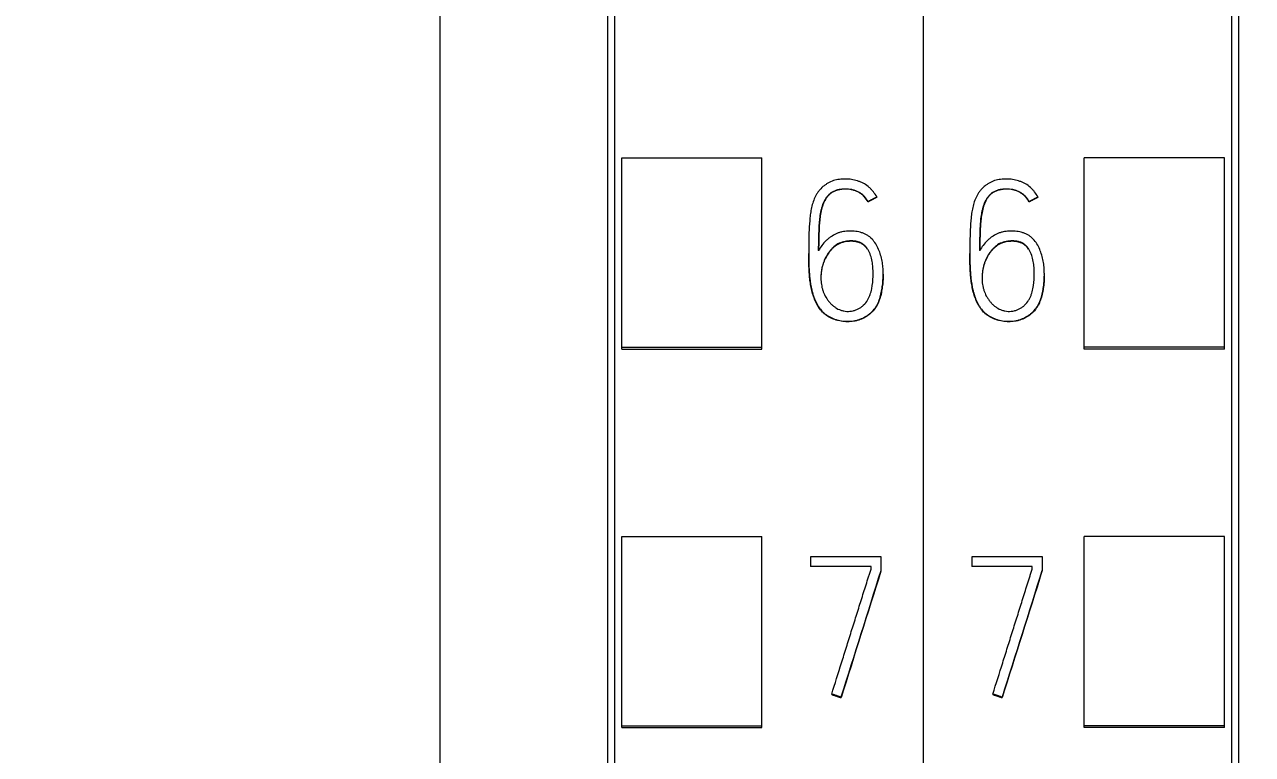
# Model space of a CAD drawing. Header units: millimetres. Extents: x 1359 to 3577, y 1333 to 3557.
# Drawn here: x 2737.55 to 2755.07, y 2996.72 to 3007.13 of the extents above; entities that cross this region are included whole.
import ezdxf

# ---------------------------------------------------------------- set-up
doc = ezdxf.new("R2010")
doc.units = ezdxf.units.MM
doc.layers.add('000-PI-Oprema', color=30, linetype='Continuous', lineweight=5)
doc.layers.add('002-PI-Kabelska kanalica', color=150, linetype='Continuous')
doc.styles.get("Standard").update_dxf_attribs({"font": 'arial.ttf'})
doc.dimstyles.new('ISO-25', dxfattribs={"dimtxt": 2.5, "dimasz": 2.5, "dimexe": 1.25, "dimexo": 0.625, "dimtad": 1, "dimtxsty": 'Standard', "dimcen": 2.5, "dimadec": 0, "dimazin": 0, "dimtfac": 1, "dimtmove": 0, "dimatfit": 3, "dimfxl": 1, "dimarcsym": 0})

# ---------------------------------------------------------------- blocks, each defined once
blk = doc.blocks.new('S7-1500 DI HF - 6ES7521-1BL00-0AB0')
at = {"layer": '000-PI-Oprema', "color": 0, "linetype": 'ByBlock', "lineweight": 0}
for p, q in [((0, 134.681), (0, 21.262)), ((34.8, 134.681), (34.8, 21.262)), ((4.4, 132.4), (4.4, 23.585)), ((30.4, 23.585), (30.4, 132.4)), ((2.3, 95.974), (2.3, 98.676)), ((4.3, 98.676), (2.3, 98.676)), ((4.3, 95.974), (4.3, 98.676)), ((30.5, 95.974), (30.5, 98.676)), ((30.5, 98.676), (32.5, 98.676)), ((32.5, 95.974), (32.5, 98.676)), ((1.511, 98.054), (1.511, 98.047)), ((1.639, 98.12), (1.639, 98.114)), ((34.011, 98.054), (34.011, 98.047)), ((34.139, 98.12), (34.139, 98.114)), ((0.667, 97.316), (0.667, 97.31)), ((33.167, 97.316), (33.167, 97.31)), ((1.73, 97.017), (1.73, 97.023)), ((34.23, 97.017), (34.23, 97.023)), ((2.3, 95.949), (2.3, 95.974)), ((4.3, 95.974), (2.3, 95.974)), ((4.3, 95.949), (2.3, 95.949)), ((4.3, 95.949), (4.3, 95.974)), ((30.5, 95.949), (30.5, 95.974)), ((30.5, 95.974), (32.5, 95.974)), ((30.5, 95.949), (32.5, 95.949)), ((32.5, 95.949), (32.5, 95.974)), ((2.3, 90.572), (2.3, 93.274)), ((4.3, 93.274), (2.3, 93.274)), ((4.3, 90.572), (4.3, 93.274)), ((30.5, 90.572), (30.5, 93.274)), ((30.5, 93.274), (32.5, 93.274)), ((32.5, 90.572), (32.5, 93.274)), ((0.698, 92.847), (0.698, 92.988)), ((0.698, 92.988), (1.697, 92.988)), ((1.697, 92.988), (1.697, 92.786)), ((33.198, 92.847), (33.198, 92.988)), ((33.198, 92.988), (34.197, 92.988)), ((34.197, 92.988), (34.197, 92.786)), ((0.698, 92.847), (0.698, 92.84)), ((1.558, 92.847), (0.698, 92.847)), ((1.558, 92.808), (1.558, 92.847)), ((1.697, 92.786), (1.697, 92.78)), ((33.198, 92.847), (33.198, 92.84)), ((34.058, 92.847), (33.198, 92.847)), ((34.058, 92.808), (34.058, 92.847)), ((34.197, 92.786), (34.197, 92.78)), ((0.995, 91.027), (0.995, 91.02)), ((1.128, 90.982), (1.128, 90.976)), ((33.495, 91.027), (33.495, 91.02)), ((33.628, 90.982), (33.628, 90.976)), ((2.3, 90.549), (2.3, 90.572)), ((4.3, 90.572), (2.3, 90.572)), ((4.3, 90.549), (2.3, 90.549)), ((4.3, 90.549), (4.3, 90.572)), ((30.5, 90.549), (30.5, 90.572)), ((30.5, 90.572), (32.5, 90.572)), ((30.5, 90.549), (32.5, 90.549)), ((32.5, 90.549), (32.5, 90.572))]:
    blk.add_line(p, q, dxfattribs=at)
at = {"layer": '000-PI-Oprema', "color": 18, "linetype": 'ByBlock', "lineweight": 0, "true_color": 0x000000}
for centre, major_axis, ratio, start_param, end_param in [((-3.234, 16.055), (311.804, 993.193), 0.017605, 1.49899, 1.500811), ((-3.259, 15.609), (312.699, 996.069), 0.017657, 1.498788, 1.500604), ((29.277, 16.238), (311.427, 991.982), 0.017584, 1.499074, 1.500898), ((29.169, 14.429), (315.104, 1003.798), 0.017791, 1.498249, 1.500051)]:
    blk.add_ellipse(centre, major_axis=major_axis, ratio=ratio, start_param=start_param, end_param=end_param, dxfattribs=at)
at = {"layer": '000-PI-Oprema', "color": 0, "linetype": 'ByBlock', "lineweight": 0}
for points, knots in [([(4.5, 132.586), (4.5, 129.542), (4.5, 119.972), (4.5, 105.802), (4.5, 91.235), (4.5, 77.025), (4.5, 62.731), (4.5, 47.245), (4.5, 34.605), (4.5, 26.64), (4.5, 23.299)], [0, 0, 0, 0, 0.083934, 0.263736, 0.389889, 0.484142, 0.653794, 0.78188, 0.908517, 1, 1, 1, 1]), ([(30.3, 23.299), (30.3, 26.64), (30.3, 34.605), (30.3, 47.245), (30.3, 62.731), (30.3, 77.025), (30.3, 91.235), (30.3, 105.802), (30.3, 119.972), (30.3, 129.542), (30.3, 132.586)], [0, 0, 0, 0, 0.091483, 0.21812, 0.346206, 0.515858, 0.610111, 0.736264, 0.916066, 1, 1, 1, 1]), ([(27.9, 129.52), (27.9, 127.497), (27.9, 118.948), (27.9, 105.802), (27.9, 91.235), (27.9, 77.025), (27.9, 62.731), (27.9, 47.245), (27.9, 34.486), (27.9, 25.605), (27.9, 21.348), (27.9, 20.55)], [0, 0, 0, 0, 0.055935, 0.236292, 0.362833, 0.457376, 0.627551, 0.756032, 0.883059, 0.978086, 1, 1, 1, 1]), ([(1.639, 98.12), (1.624, 98.145), (1.608, 98.169), (1.581, 98.203), (1.572, 98.214), (1.552, 98.235), (1.542, 98.246), (1.51, 98.275), (1.486, 98.292), (1.449, 98.313), (1.436, 98.32), (1.41, 98.332), (1.396, 98.337), (1.355, 98.351), (1.327, 98.359), (1.285, 98.366), (1.271, 98.369), (1.242, 98.372), (1.227, 98.373), (1.184, 98.375), (1.155, 98.375), (1.112, 98.371), (1.098, 98.37), (1.069, 98.365), (1.055, 98.362), (1.013, 98.35), (0.986, 98.34), (0.948, 98.32), (0.935, 98.313), (0.911, 98.297), (0.899, 98.289), (0.865, 98.262), (0.844, 98.242), (0.816, 98.209), (0.807, 98.198), (0.79, 98.174), (0.782, 98.162), (0.761, 98.124), (0.748, 98.098), (0.728, 98.044), (0.72, 98.016), (0.706, 97.961), (0.7, 97.933), (0.691, 97.877), (0.688, 97.848), (0.679, 97.763), (0.675, 97.706), (0.67, 97.591), (0.669, 97.534), (0.667, 97.362), (0.666, 97.247), (0.671, 97.104), (0.673, 97.075), (0.677, 97.018), (0.679, 96.99), (0.688, 96.904), (0.697, 96.848), (0.714, 96.778), (0.718, 96.763), (0.726, 96.736), (0.73, 96.722), (0.744, 96.681), (0.754, 96.654), (0.773, 96.615), (0.779, 96.602), (0.793, 96.577), (0.801, 96.564), (0.825, 96.528), (0.842, 96.505), (0.873, 96.474), (0.883, 96.464), (0.906, 96.445), (0.918, 96.437), (0.954, 96.413), (0.979, 96.399), (1.02, 96.383), (1.034, 96.377), (1.061, 96.368), (1.075, 96.364), (1.117, 96.354), (1.146, 96.349), (1.189, 96.345), (1.204, 96.345), (1.233, 96.344), (1.247, 96.345), (1.29, 96.348), (1.319, 96.352), (1.361, 96.362), (1.375, 96.366), (1.402, 96.376), (1.416, 96.381), (1.456, 96.399), (1.481, 96.413), (1.517, 96.437), (1.528, 96.446), (1.551, 96.465), (1.562, 96.474), (1.592, 96.505), (1.611, 96.528), (1.634, 96.564), (1.641, 96.577), (1.655, 96.603), (1.661, 96.616), (1.677, 96.656), (1.686, 96.683), (1.697, 96.725), (1.7, 96.739), (1.706, 96.768), (1.709, 96.782), (1.716, 96.825), (1.72, 96.853), (1.729, 96.939), (1.732, 96.996), (1.729, 97.082), (1.727, 97.111), (1.721, 97.168), (1.716, 97.197), (1.704, 97.254), (1.696, 97.282), (1.678, 97.338), (1.668, 97.365), (1.643, 97.418), (1.628, 97.443), (1.595, 97.491), (1.577, 97.513), (1.544, 97.543), (1.533, 97.553), (1.509, 97.569), (1.496, 97.577), (1.471, 97.591), (1.457, 97.597), (1.43, 97.607), (1.416, 97.612), (1.373, 97.623), (1.345, 97.628), (1.301, 97.632), (1.286, 97.633), (1.257, 97.633), (1.242, 97.633), (1.198, 97.631), (1.169, 97.627), (1.126, 97.617), (1.112, 97.613), (1.084, 97.604), (1.071, 97.598), (1.031, 97.581), (1.006, 97.566), (0.969, 97.541), (0.958, 97.533), (0.935, 97.514), (0.924, 97.505), (0.893, 97.474), (0.873, 97.452), (0.838, 97.405), (0.823, 97.38), (0.809, 97.354)], [0, 0, 0, 0, 0.015625, 0.015625, 0.023438, 0.023438, 0.03125, 0.03125, 0.046875, 0.046875, 0.054688, 0.054688, 0.0625, 0.0625, 0.078125, 0.078125, 0.085938, 0.085938, 0.09375, 0.09375, 0.109375, 0.109375, 0.117188, 0.117188, 0.125, 0.125, 0.140625, 0.140625, 0.148438, 0.148438, 0.15625, 0.15625, 0.171875, 0.171875, 0.179688, 0.179688, 0.1875, 0.1875, 0.203125, 0.203125, 0.21875, 0.21875, 0.234375, 0.234375, 0.25, 0.25, 0.28125, 0.28125, 0.3125, 0.3125, 0.375, 0.375, 0.390625, 0.390625, 0.40625, 0.40625, 0.4375, 0.4375, 0.445313, 0.445313, 0.453125, 0.453125, 0.46875, 0.46875, 0.476563, 0.476563, 0.484375, 0.484375, 0.5, 0.5, 0.507813, 0.507813, 0.515625, 0.515625, 0.53125, 0.53125, 0.539063, 0.539063, 0.546875, 0.546875, 0.5625, 0.5625, 0.570313, 0.570313, 0.578125, 0.578125, 0.59375, 0.59375, 0.601563, 0.601563, 0.609375, 0.609375, 0.625, 0.625, 0.632813, 0.632813, 0.640625, 0.640625, 0.65625, 0.65625, 0.664063, 0.664063, 0.671875, 0.671875, 0.6875, 0.6875, 0.695313, 0.695313, 0.703125, 0.703125, 0.71875, 0.71875, 0.75, 0.75, 0.765625, 0.765625, 0.78125, 0.78125, 0.796875, 0.796875, 0.8125, 0.8125, 0.828125, 0.828125, 0.84375, 0.84375, 0.851563, 0.851563, 0.859375, 0.859375, 0.867188, 0.867188, 0.875, 0.875, 0.890625, 0.890625, 0.898438, 0.898438, 0.90625, 0.90625, 0.921875, 0.921875, 0.929688, 0.929688, 0.9375, 0.9375, 0.953125, 0.953125, 0.960938, 0.960938, 0.96875, 0.96875, 0.984375, 0.984375, 1, 1, 1, 1]), ([(34.139, 98.12), (34.124, 98.145), (34.108, 98.169), (34.081, 98.203), (34.072, 98.214), (34.052, 98.235), (34.042, 98.246), (34.01, 98.275), (33.986, 98.292), (33.949, 98.313), (33.936, 98.32), (33.91, 98.332), (33.896, 98.337), (33.855, 98.351), (33.827, 98.359), (33.785, 98.366), (33.771, 98.369), (33.742, 98.372), (33.727, 98.373), (33.684, 98.375), (33.655, 98.375), (33.612, 98.371), (33.598, 98.37), (33.569, 98.365), (33.555, 98.362), (33.513, 98.35), (33.486, 98.34), (33.448, 98.32), (33.435, 98.313), (33.411, 98.297), (33.399, 98.289), (33.365, 98.262), (33.344, 98.242), (33.316, 98.209), (33.307, 98.198), (33.29, 98.174), (33.282, 98.162), (33.261, 98.124), (33.248, 98.098), (33.228, 98.044), (33.22, 98.016), (33.206, 97.961), (33.2, 97.933), (33.191, 97.877), (33.188, 97.848), (33.179, 97.763), (33.175, 97.706), (33.17, 97.591), (33.169, 97.534), (33.167, 97.362), (33.166, 97.247), (33.171, 97.104), (33.173, 97.075), (33.177, 97.018), (33.179, 96.99), (33.188, 96.904), (33.197, 96.848), (33.214, 96.778), (33.218, 96.763), (33.226, 96.736), (33.23, 96.722), (33.244, 96.681), (33.254, 96.654), (33.273, 96.615), (33.279, 96.602), (33.293, 96.577), (33.301, 96.564), (33.325, 96.528), (33.342, 96.505), (33.373, 96.474), (33.383, 96.464), (33.406, 96.445), (33.418, 96.437), (33.454, 96.413), (33.479, 96.399), (33.52, 96.383), (33.534, 96.377), (33.561, 96.368), (33.575, 96.364), (33.617, 96.354), (33.646, 96.349), (33.689, 96.345), (33.704, 96.345), (33.733, 96.344), (33.747, 96.345), (33.79, 96.348), (33.819, 96.352), (33.861, 96.362), (33.875, 96.366), (33.902, 96.376), (33.916, 96.381), (33.956, 96.399), (33.981, 96.413), (34.017, 96.437), (34.028, 96.446), (34.051, 96.465), (34.062, 96.474), (34.092, 96.505), (34.111, 96.528), (34.134, 96.564), (34.141, 96.577), (34.155, 96.603), (34.161, 96.616), (34.177, 96.656), (34.186, 96.683), (34.197, 96.725), (34.2, 96.739), (34.206, 96.768), (34.209, 96.782), (34.216, 96.825), (34.22, 96.853), (34.229, 96.939), (34.232, 96.996), (34.229, 97.082), (34.227, 97.111), (34.221, 97.168), (34.216, 97.197), (34.204, 97.254), (34.196, 97.282), (34.178, 97.338), (34.168, 97.365), (34.143, 97.418), (34.128, 97.443), (34.095, 97.491), (34.077, 97.513), (34.044, 97.543), (34.033, 97.553), (34.009, 97.569), (33.996, 97.577), (33.971, 97.591), (33.957, 97.597), (33.93, 97.607), (33.916, 97.612), (33.873, 97.623), (33.845, 97.628), (33.801, 97.632), (33.786, 97.633), (33.757, 97.633), (33.742, 97.633), (33.698, 97.631), (33.669, 97.627), (33.626, 97.617), (33.612, 97.613), (33.584, 97.604), (33.571, 97.598), (33.531, 97.581), (33.506, 97.566), (33.469, 97.541), (33.458, 97.533), (33.435, 97.514), (33.424, 97.505), (33.393, 97.474), (33.373, 97.452), (33.338, 97.405), (33.323, 97.38), (33.309, 97.354)], [0, 0, 0, 0, 0.015625, 0.015625, 0.023438, 0.023438, 0.03125, 0.03125, 0.046875, 0.046875, 0.054688, 0.054688, 0.0625, 0.0625, 0.078125, 0.078125, 0.085938, 0.085938, 0.09375, 0.09375, 0.109375, 0.109375, 0.117188, 0.117188, 0.125, 0.125, 0.140625, 0.140625, 0.148438, 0.148438, 0.15625, 0.15625, 0.171875, 0.171875, 0.179688, 0.179688, 0.1875, 0.1875, 0.203125, 0.203125, 0.21875, 0.21875, 0.234375, 0.234375, 0.25, 0.25, 0.28125, 0.28125, 0.3125, 0.3125, 0.375, 0.375, 0.390625, 0.390625, 0.40625, 0.40625, 0.4375, 0.4375, 0.445313, 0.445313, 0.453125, 0.453125, 0.46875, 0.46875, 0.476563, 0.476563, 0.484375, 0.484375, 0.5, 0.5, 0.507813, 0.507813, 0.515625, 0.515625, 0.53125, 0.53125, 0.539063, 0.539063, 0.546875, 0.546875, 0.5625, 0.5625, 0.570313, 0.570313, 0.578125, 0.578125, 0.59375, 0.59375, 0.601563, 0.601563, 0.609375, 0.609375, 0.625, 0.625, 0.632813, 0.632813, 0.640625, 0.640625, 0.65625, 0.65625, 0.664063, 0.664063, 0.671875, 0.671875, 0.6875, 0.6875, 0.695313, 0.695313, 0.703125, 0.703125, 0.71875, 0.71875, 0.75, 0.75, 0.765625, 0.765625, 0.78125, 0.78125, 0.796875, 0.796875, 0.8125, 0.8125, 0.828125, 0.828125, 0.84375, 0.84375, 0.851563, 0.851563, 0.859375, 0.859375, 0.867188, 0.867188, 0.875, 0.875, 0.890625, 0.890625, 0.898438, 0.898438, 0.90625, 0.90625, 0.921875, 0.921875, 0.929688, 0.929688, 0.9375, 0.9375, 0.953125, 0.953125, 0.960937, 0.960937, 0.96875, 0.96875, 0.984375, 0.984375, 1, 1, 1, 1]), ([(0.809, 97.354), (0.809, 97.415), (0.81, 97.476), (0.812, 97.567), (0.813, 97.597), (0.815, 97.658), (0.816, 97.688), (0.82, 97.749), (0.823, 97.779), (0.829, 97.84), (0.834, 97.87), (0.843, 97.915), (0.846, 97.93), (0.854, 97.96), (0.858, 97.975), (0.872, 98.019), (0.883, 98.047), (0.902, 98.081), (0.906, 98.088), (0.914, 98.101), (0.918, 98.108), (0.932, 98.126), (0.942, 98.138), (0.958, 98.155), (0.963, 98.16), (0.975, 98.171), (0.981, 98.176), (1, 98.189), (1.013, 98.197), (1.034, 98.207), (1.041, 98.21), (1.056, 98.216), (1.063, 98.218), (1.086, 98.225), (1.101, 98.228), (1.131, 98.233), (1.147, 98.234), (1.178, 98.236), (1.193, 98.236), (1.224, 98.235), (1.24, 98.234), (1.27, 98.23), (1.293, 98.225), (1.315, 98.219), (1.33, 98.214), (1.337, 98.211), (1.359, 98.202), (1.373, 98.195), (1.399, 98.18), (1.412, 98.171), (1.43, 98.157), (1.436, 98.152), (1.448, 98.141), (1.453, 98.136), (1.469, 98.119), (1.479, 98.107), (1.496, 98.081), (1.504, 98.068), (1.511, 98.054)], [0, 0, 0, 0, 0.125, 0.125, 0.1875, 0.1875, 0.25, 0.25, 0.3125, 0.3125, 0.375, 0.375, 0.40625, 0.40625, 0.4375, 0.4375, 0.5, 0.5, 0.515625, 0.515625, 0.53125, 0.53125, 0.5625, 0.5625, 0.578125, 0.578125, 0.59375, 0.59375, 0.625, 0.625, 0.640625, 0.640625, 0.65625, 0.65625, 0.6875, 0.6875, 0.71875, 0.71875, 0.75, 0.75, 0.78125, 0.78125, 0.8125, 0.828125, 0.828125, 0.84375, 0.84375, 0.875, 0.875, 0.90625, 0.90625, 0.921875, 0.921875, 0.9375, 0.9375, 0.96875, 0.96875, 1, 1, 1, 1]), ([(1.511, 98.047), (1.497, 98.075), (1.48, 98.101), (1.454, 98.129), (1.448, 98.134), (1.437, 98.145), (1.431, 98.15), (1.413, 98.164), (1.4, 98.173), (1.374, 98.189), (1.36, 98.195), (1.331, 98.207), (1.316, 98.212), (1.287, 98.22), (1.272, 98.223), (1.241, 98.228), (1.225, 98.229), (1.179, 98.231), (1.149, 98.229), (1.103, 98.222), (1.088, 98.219), (1.058, 98.211), (1.044, 98.205), (1.016, 98.192), (1.002, 98.184), (0.977, 98.167), (0.965, 98.157), (0.944, 98.135), (0.934, 98.123), (0.915, 98.098), (0.907, 98.085), (0.892, 98.058), (0.886, 98.044), (0.874, 98.016), (0.868, 98.001), (0.854, 97.958), (0.847, 97.928), (0.835, 97.868), (0.83, 97.838), (0.823, 97.777), (0.82, 97.746), (0.817, 97.685), (0.815, 97.654), (0.813, 97.593), (0.812, 97.562), (0.81, 97.47), (0.809, 97.409), (0.809, 97.348)], [0, 0, 0, 0, 0.0625, 0.0625, 0.078125, 0.078125, 0.09375, 0.09375, 0.125, 0.125, 0.15625, 0.15625, 0.1875, 0.1875, 0.21875, 0.21875, 0.25, 0.25, 0.3125, 0.3125, 0.34375, 0.34375, 0.375, 0.375, 0.40625, 0.40625, 0.4375, 0.4375, 0.46875, 0.46875, 0.5, 0.5, 0.53125, 0.53125, 0.5625, 0.5625, 0.625, 0.625, 0.6875, 0.6875, 0.75, 0.75, 0.8125, 0.8125, 0.875, 0.875, 1, 1, 1, 1]), ([(33.309, 97.354), (33.309, 97.415), (33.31, 97.476), (33.312, 97.567), (33.313, 97.597), (33.315, 97.658), (33.316, 97.688), (33.32, 97.749), (33.323, 97.779), (33.329, 97.84), (33.334, 97.87), (33.343, 97.915), (33.346, 97.93), (33.354, 97.96), (33.358, 97.975), (33.372, 98.019), (33.383, 98.047), (33.402, 98.081), (33.406, 98.088), (33.414, 98.101), (33.418, 98.108), (33.432, 98.126), (33.442, 98.138), (33.458, 98.155), (33.463, 98.16), (33.475, 98.171), (33.481, 98.176), (33.5, 98.189), (33.513, 98.197), (33.534, 98.207), (33.541, 98.21), (33.556, 98.216), (33.563, 98.218), (33.586, 98.225), (33.601, 98.228), (33.631, 98.233), (33.647, 98.234), (33.678, 98.236), (33.693, 98.236), (33.724, 98.235), (33.74, 98.234), (33.77, 98.23), (33.793, 98.225), (33.815, 98.219), (33.83, 98.214), (33.837, 98.211), (33.859, 98.202), (33.873, 98.195), (33.899, 98.18), (33.912, 98.171), (33.93, 98.157), (33.936, 98.152), (33.948, 98.141), (33.953, 98.136), (33.969, 98.119), (33.979, 98.107), (33.996, 98.081), (34.004, 98.068), (34.011, 98.054)], [0, 0, 0, 0, 0.125, 0.125, 0.1875, 0.1875, 0.25, 0.25, 0.3125, 0.3125, 0.375, 0.375, 0.40625, 0.40625, 0.4375, 0.4375, 0.5, 0.5, 0.515625, 0.515625, 0.53125, 0.53125, 0.5625, 0.5625, 0.578125, 0.578125, 0.59375, 0.59375, 0.625, 0.625, 0.640625, 0.640625, 0.65625, 0.65625, 0.6875, 0.6875, 0.71875, 0.71875, 0.75, 0.75, 0.78125, 0.78125, 0.8125, 0.828125, 0.828125, 0.84375, 0.84375, 0.875, 0.875, 0.90625, 0.90625, 0.921875, 0.921875, 0.9375, 0.9375, 0.96875, 0.96875, 1, 1, 1, 1]), ([(34.011, 98.047), (33.997, 98.075), (33.98, 98.1), (33.954, 98.129), (33.949, 98.134), (33.937, 98.145), (33.931, 98.15), (33.913, 98.164), (33.888, 98.182), (33.86, 98.195), (33.831, 98.207), (33.817, 98.212), (33.787, 98.22), (33.772, 98.223), (33.741, 98.228), (33.726, 98.229), (33.679, 98.231), (33.649, 98.229), (33.603, 98.222), (33.588, 98.219), (33.558, 98.21), (33.543, 98.205), (33.522, 98.195), (33.515, 98.192), (33.502, 98.184), (33.495, 98.18), (33.476, 98.166), (33.459, 98.151), (33.443, 98.134), (33.433, 98.122), (33.429, 98.116), (33.415, 98.097), (33.407, 98.084), (33.392, 98.057), (33.385, 98.043), (33.373, 98.015), (33.368, 98), (33.354, 97.956), (33.347, 97.926), (33.334, 97.867), (33.33, 97.837), (33.323, 97.776), (33.32, 97.746), (33.317, 97.685), (33.315, 97.654), (33.313, 97.593), (33.312, 97.562), (33.31, 97.47), (33.309, 97.409), (33.309, 97.348)], [0, 0, 0, 0, 0.0625, 0.0625, 0.078125, 0.078125, 0.09375, 0.09375, 0.125, 0.15625, 0.15625, 0.1875, 0.1875, 0.21875, 0.21875, 0.25, 0.25, 0.3125, 0.3125, 0.34375, 0.34375, 0.375, 0.375, 0.390625, 0.390625, 0.40625, 0.40625, 0.4375, 0.453125, 0.453125, 0.46875, 0.46875, 0.5, 0.5, 0.53125, 0.53125, 0.5625, 0.5625, 0.625, 0.625, 0.6875, 0.6875, 0.75, 0.75, 0.8125, 0.8125, 0.875, 0.875, 1, 1, 1, 1]), ([(1.082, 97.448), (1.108, 97.462), (1.135, 97.473), (1.178, 97.483), (1.192, 97.486), (1.222, 97.49), (1.251, 97.493), (1.28, 97.492), (1.31, 97.491), (1.325, 97.489), (1.354, 97.484), (1.368, 97.48), (1.396, 97.471), (1.41, 97.465), (1.435, 97.451), (1.447, 97.443), (1.469, 97.424), (1.48, 97.413), (1.498, 97.39), (1.506, 97.378), (1.521, 97.353), (1.528, 97.34), (1.546, 97.299), (1.555, 97.272), (1.566, 97.229), (1.569, 97.215), (1.574, 97.186), (1.577, 97.172), (1.582, 97.128), (1.584, 97.099), (1.586, 97.041), (1.586, 97.012), (1.584, 96.926), (1.579, 96.868), (1.562, 96.781), (1.554, 96.753), (1.539, 96.712), (1.534, 96.698), (1.521, 96.671), (1.514, 96.658), (1.491, 96.621), (1.473, 96.599), (1.446, 96.573), (1.441, 96.568), (1.43, 96.558), (1.424, 96.554), (1.407, 96.541), (1.394, 96.533), (1.369, 96.519), (1.356, 96.512), (1.328, 96.502), (1.3, 96.494), (1.271, 96.489), (1.241, 96.487), (1.226, 96.486), (1.197, 96.488), (1.182, 96.489), (1.154, 96.495), (1.139, 96.498), (1.097, 96.513), (1.071, 96.526), (1.035, 96.551), (1.023, 96.56), (1, 96.579), (0.979, 96.599), (0.96, 96.621), (0.941, 96.644), (0.933, 96.656), (0.908, 96.693), (0.895, 96.718), (0.878, 96.759), (0.873, 96.772), (0.864, 96.8), (0.86, 96.815), (0.85, 96.857), (0.845, 96.886), (0.842, 96.929), (0.841, 96.944), (0.841, 96.973), (0.841, 96.988), (0.843, 97.032), (0.847, 97.061), (0.857, 97.118), (0.865, 97.146), (0.879, 97.188), (0.884, 97.201), (0.896, 97.228), (0.902, 97.241), (0.922, 97.28), (0.937, 97.305), (0.963, 97.34), (0.972, 97.352), (0.991, 97.374), (1.001, 97.385), (1.033, 97.415), (1.056, 97.433), (1.082, 97.448)], [0, 0, 0, 0, 0.03125, 0.03125, 0.046875, 0.046875, 0.0625, 0.078125, 0.078125, 0.09375, 0.09375, 0.109375, 0.109375, 0.125, 0.125, 0.140625, 0.140625, 0.15625, 0.15625, 0.171875, 0.171875, 0.1875, 0.1875, 0.21875, 0.21875, 0.234375, 0.234375, 0.25, 0.25, 0.28125, 0.28125, 0.3125, 0.3125, 0.375, 0.375, 0.40625, 0.40625, 0.421875, 0.421875, 0.4375, 0.4375, 0.46875, 0.46875, 0.476562, 0.476562, 0.484375, 0.484375, 0.5, 0.5, 0.515625, 0.515625, 0.53125, 0.546875, 0.546875, 0.5625, 0.5625, 0.578125, 0.578125, 0.59375, 0.59375, 0.625, 0.625, 0.640625, 0.640625, 0.65625, 0.671875, 0.671875, 0.6875, 0.6875, 0.71875, 0.71875, 0.734375, 0.734375, 0.75, 0.75, 0.78125, 0.78125, 0.796875, 0.796875, 0.8125, 0.8125, 0.84375, 0.84375, 0.875, 0.875, 0.890625, 0.890625, 0.90625, 0.90625, 0.9375, 0.9375, 0.953125, 0.953125, 0.96875, 0.96875, 1, 1, 1, 1]), ([(1.082, 97.442), (1.056, 97.427), (1.033, 97.409), (1.001, 97.379), (0.991, 97.368), (0.972, 97.346), (0.963, 97.334), (0.937, 97.299), (0.922, 97.274), (0.902, 97.235), (0.896, 97.222), (0.884, 97.195), (0.879, 97.181), (0.865, 97.14), (0.857, 97.112), (0.849, 97.069), (0.847, 97.054), (0.844, 97.025), (0.842, 97.011), (0.841, 96.985), (0.841, 96.975), (0.841, 96.964)], [0, 0, 0, 0, 0.157122, 0.157122, 0.235682, 0.235682, 0.314243, 0.314243, 0.471365, 0.471365, 0.549925, 0.549925, 0.628486, 0.628486, 0.785608, 0.785608, 0.864168, 0.864168, 0.942729, 0.942729, 1, 1, 1, 1]), ([(1.503, 97.376), (1.498, 97.383), (1.493, 97.39), (1.479, 97.408), (1.468, 97.418), (1.452, 97.433), (1.446, 97.437), (1.434, 97.446), (1.427, 97.449), (1.408, 97.46), (1.395, 97.465), (1.367, 97.475), (1.352, 97.478), (1.324, 97.483), (1.309, 97.485), (1.28, 97.486), (1.265, 97.486), (1.221, 97.485), (1.192, 97.481), (1.15, 97.47), (1.135, 97.466), (1.115, 97.458), (1.108, 97.455), (1.095, 97.449), (1.088, 97.445), (1.082, 97.442)], [0, 0, 0, 0, 0.053747, 0.053747, 0.148372, 0.148372, 0.195685, 0.195685, 0.242998, 0.242998, 0.337623, 0.337623, 0.432248, 0.432248, 0.526874, 0.526874, 0.621499, 0.621499, 0.810749, 0.810749, 0.905375, 0.905375, 0.952687, 0.952687, 1, 1, 1, 1]), ([(33.582, 97.448), (33.608, 97.462), (33.635, 97.473), (33.678, 97.483), (33.692, 97.486), (33.722, 97.49), (33.751, 97.493), (33.78, 97.492), (33.81, 97.491), (33.825, 97.489), (33.854, 97.484), (33.868, 97.48), (33.896, 97.471), (33.91, 97.465), (33.935, 97.451), (33.947, 97.443), (33.969, 97.424), (33.98, 97.413), (33.998, 97.39), (34.006, 97.378), (34.021, 97.353), (34.028, 97.34), (34.046, 97.299), (34.055, 97.272), (34.066, 97.229), (34.069, 97.215), (34.074, 97.186), (34.077, 97.172), (34.082, 97.128), (34.084, 97.099), (34.086, 97.041), (34.086, 97.012), (34.084, 96.926), (34.079, 96.868), (34.062, 96.781), (34.054, 96.753), (34.039, 96.712), (34.034, 96.698), (34.021, 96.671), (34.014, 96.658), (33.991, 96.621), (33.973, 96.599), (33.946, 96.573), (33.941, 96.568), (33.93, 96.558), (33.924, 96.554), (33.907, 96.541), (33.894, 96.533), (33.869, 96.519), (33.856, 96.512), (33.828, 96.502), (33.8, 96.494), (33.771, 96.489), (33.741, 96.487), (33.726, 96.486), (33.697, 96.488), (33.682, 96.489), (33.654, 96.495), (33.639, 96.498), (33.597, 96.513), (33.571, 96.526), (33.535, 96.551), (33.523, 96.56), (33.5, 96.579), (33.479, 96.599), (33.46, 96.621), (33.441, 96.644), (33.433, 96.656), (33.408, 96.693), (33.395, 96.718), (33.378, 96.759), (33.373, 96.772), (33.364, 96.8), (33.36, 96.815), (33.35, 96.857), (33.345, 96.886), (33.342, 96.929), (33.341, 96.944), (33.341, 96.973), (33.341, 96.988), (33.343, 97.032), (33.347, 97.061), (33.357, 97.118), (33.365, 97.146), (33.379, 97.188), (33.384, 97.201), (33.396, 97.228), (33.402, 97.241), (33.422, 97.28), (33.437, 97.305), (33.463, 97.34), (33.472, 97.352), (33.491, 97.374), (33.501, 97.385), (33.533, 97.415), (33.556, 97.433), (33.582, 97.448)], [0, 0, 0, 0, 0.03125, 0.03125, 0.046875, 0.046875, 0.0625, 0.078125, 0.078125, 0.09375, 0.09375, 0.109375, 0.109375, 0.125, 0.125, 0.140625, 0.140625, 0.15625, 0.15625, 0.171875, 0.171875, 0.1875, 0.1875, 0.21875, 0.21875, 0.234375, 0.234375, 0.25, 0.25, 0.28125, 0.28125, 0.3125, 0.3125, 0.375, 0.375, 0.40625, 0.40625, 0.421875, 0.421875, 0.4375, 0.4375, 0.46875, 0.46875, 0.476563, 0.476563, 0.484375, 0.484375, 0.5, 0.5, 0.515625, 0.515625, 0.53125, 0.546875, 0.546875, 0.5625, 0.5625, 0.578125, 0.578125, 0.59375, 0.59375, 0.625, 0.625, 0.640625, 0.640625, 0.65625, 0.671875, 0.671875, 0.6875, 0.6875, 0.71875, 0.71875, 0.734375, 0.734375, 0.75, 0.75, 0.78125, 0.78125, 0.796875, 0.796875, 0.8125, 0.8125, 0.84375, 0.84375, 0.875, 0.875, 0.890625, 0.890625, 0.90625, 0.90625, 0.9375, 0.9375, 0.953125, 0.953125, 0.96875, 0.96875, 1, 1, 1, 1]), ([(33.582, 97.442), (33.556, 97.427), (33.533, 97.409), (33.501, 97.379), (33.491, 97.368), (33.472, 97.346), (33.463, 97.334), (33.437, 97.299), (33.422, 97.274), (33.402, 97.235), (33.396, 97.222), (33.384, 97.195), (33.379, 97.181), (33.365, 97.14), (33.357, 97.112), (33.349, 97.069), (33.347, 97.054), (33.344, 97.025), (33.342, 97.011), (33.341, 96.985), (33.341, 96.975), (33.341, 96.964)], [0, 0, 0, 0, 0.157122, 0.157122, 0.235682, 0.235682, 0.314243, 0.314243, 0.471365, 0.471365, 0.549925, 0.549925, 0.628486, 0.628486, 0.785608, 0.785608, 0.864168, 0.864168, 0.942729, 0.942729, 1, 1, 1, 1]), ([(34.003, 97.376), (33.998, 97.383), (33.993, 97.39), (33.979, 97.408), (33.968, 97.418), (33.952, 97.433), (33.946, 97.437), (33.934, 97.446), (33.927, 97.449), (33.908, 97.46), (33.895, 97.465), (33.867, 97.475), (33.852, 97.478), (33.824, 97.483), (33.809, 97.485), (33.78, 97.486), (33.765, 97.486), (33.721, 97.485), (33.692, 97.481), (33.65, 97.47), (33.635, 97.466), (33.615, 97.458), (33.608, 97.455), (33.595, 97.449), (33.588, 97.445), (33.582, 97.442)], [0, 0, 0, 0, 0.053747, 0.053747, 0.148372, 0.148372, 0.195685, 0.195685, 0.242998, 0.242998, 0.337623, 0.337623, 0.432248, 0.432248, 0.526874, 0.526874, 0.621499, 0.621499, 0.810749, 0.810749, 0.905375, 0.905375, 0.952687, 0.952687, 1, 1, 1, 1]), ([(1.73, 97.017), (1.73, 96.971), (1.728, 96.925), (1.72, 96.851), (1.716, 96.822), (1.709, 96.78), (1.707, 96.765), (1.701, 96.737), (1.698, 96.723), (1.687, 96.68), (1.678, 96.653), (1.662, 96.613), (1.656, 96.599), (1.643, 96.573), (1.636, 96.561), (1.612, 96.524), (1.594, 96.501), (1.564, 96.471), (1.554, 96.461), (1.531, 96.442), (1.52, 96.433), (1.484, 96.408), (1.458, 96.394), (1.419, 96.376), (1.405, 96.371), (1.378, 96.361), (1.364, 96.357), (1.322, 96.346), (1.293, 96.342), (1.25, 96.339), (1.235, 96.338), (1.206, 96.338), (1.191, 96.339), (1.148, 96.343), (1.119, 96.347), (1.077, 96.358), (1.063, 96.362), (1.035, 96.371), (1.022, 96.376), (0.982, 96.392), (0.956, 96.405), (0.926, 96.425), (0.92, 96.429), (0.908, 96.438), (0.902, 96.442), (0.885, 96.456), (0.874, 96.466), (0.844, 96.497), (0.826, 96.519), (0.802, 96.555), (0.795, 96.568), (0.78, 96.593), (0.774, 96.606), (0.756, 96.645), (0.745, 96.672), (0.726, 96.727), (0.718, 96.754), (0.705, 96.811), (0.699, 96.839), (0.689, 96.896), (0.682, 96.953), (0.677, 97.01), (0.673, 97.067), (0.672, 97.096), (0.668, 97.186), (0.667, 97.248), (0.667, 97.31)], [0, 0, 0, 0, 0.061961, 0.061961, 0.100808, 0.100808, 0.120232, 0.120232, 0.139655, 0.139655, 0.178502, 0.178502, 0.197926, 0.197926, 0.217349, 0.217349, 0.256196, 0.256196, 0.27562, 0.27562, 0.295043, 0.295043, 0.33389, 0.33389, 0.353314, 0.353314, 0.372737, 0.372737, 0.411584, 0.411584, 0.431008, 0.431008, 0.450431, 0.450431, 0.489278, 0.489278, 0.508702, 0.508702, 0.528125, 0.528125, 0.566972, 0.566972, 0.576684, 0.576684, 0.586396, 0.586396, 0.605819, 0.605819, 0.644666, 0.644666, 0.66409, 0.66409, 0.683513, 0.683513, 0.72236, 0.72236, 0.761207, 0.761207, 0.800054, 0.800054, 0.838901, 0.877748, 0.877748, 0.916595, 0.916595, 1, 1, 1, 1]), ([(34.23, 97.017), (34.23, 96.971), (34.228, 96.925), (34.22, 96.851), (34.216, 96.822), (34.209, 96.78), (34.207, 96.765), (34.201, 96.737), (34.198, 96.723), (34.187, 96.68), (34.178, 96.653), (34.162, 96.613), (34.156, 96.599), (34.143, 96.573), (34.136, 96.561), (34.112, 96.524), (34.094, 96.501), (34.064, 96.471), (34.054, 96.461), (34.031, 96.442), (34.02, 96.433), (33.984, 96.408), (33.958, 96.394), (33.919, 96.376), (33.905, 96.371), (33.878, 96.361), (33.864, 96.357), (33.822, 96.346), (33.793, 96.342), (33.75, 96.339), (33.735, 96.338), (33.706, 96.338), (33.691, 96.339), (33.648, 96.343), (33.619, 96.347), (33.577, 96.358), (33.563, 96.362), (33.535, 96.371), (33.522, 96.376), (33.482, 96.392), (33.456, 96.405), (33.426, 96.425), (33.42, 96.429), (33.408, 96.438), (33.402, 96.442), (33.385, 96.456), (33.374, 96.466), (33.344, 96.497), (33.326, 96.519), (33.302, 96.555), (33.295, 96.568), (33.28, 96.593), (33.274, 96.606), (33.256, 96.645), (33.245, 96.672), (33.226, 96.727), (33.218, 96.754), (33.205, 96.811), (33.199, 96.839), (33.189, 96.896), (33.182, 96.953), (33.177, 97.01), (33.173, 97.067), (33.172, 97.096), (33.168, 97.186), (33.167, 97.248), (33.167, 97.31)], [0, 0, 0, 0, 0.061961, 0.061961, 0.100808, 0.100808, 0.120232, 0.120232, 0.139655, 0.139655, 0.178502, 0.178502, 0.197926, 0.197926, 0.217349, 0.217349, 0.256196, 0.256196, 0.27562, 0.27562, 0.295043, 0.295043, 0.33389, 0.33389, 0.353314, 0.353314, 0.372737, 0.372737, 0.411584, 0.411584, 0.431008, 0.431008, 0.450431, 0.450431, 0.489278, 0.489278, 0.508702, 0.508702, 0.528125, 0.528125, 0.566972, 0.566972, 0.576684, 0.576684, 0.586396, 0.586396, 0.605819, 0.605819, 0.644666, 0.644666, 0.66409, 0.66409, 0.683513, 0.683513, 0.72236, 0.72236, 0.761207, 0.761207, 0.800054, 0.800054, 0.838901, 0.877748, 0.877748, 0.916595, 0.916595, 1, 1, 1, 1]), ([(0.995, 91.027), (1.042, 91.175), (1.089, 91.324), (1.159, 91.546), (1.182, 91.621), (1.228, 91.769), (1.252, 91.843), (1.287, 91.955), (1.299, 91.992), (1.322, 92.066), (1.334, 92.103), (1.369, 92.215), (1.392, 92.289), (1.439, 92.437), (1.462, 92.512), (1.498, 92.623), (1.509, 92.66), (1.527, 92.716), (1.533, 92.734), (1.542, 92.762), (1.545, 92.771), (1.551, 92.79), (1.555, 92.799), (1.558, 92.808)], [0, 0, 0, 0, 0.25, 0.25, 0.375, 0.375, 0.5, 0.5, 0.5625, 0.5625, 0.625, 0.625, 0.75, 0.75, 0.875, 0.875, 0.9375, 0.9375, 0.96875, 0.96875, 0.984375, 0.984375, 1, 1, 1, 1]), ([(33.495, 91.027), (33.542, 91.175), (33.589, 91.324), (33.659, 91.546), (33.682, 91.621), (33.728, 91.769), (33.752, 91.843), (33.787, 91.955), (33.799, 91.992), (33.822, 92.066), (33.834, 92.103), (33.869, 92.215), (33.892, 92.289), (33.939, 92.437), (33.962, 92.512), (33.998, 92.623), (34.009, 92.66), (34.027, 92.716), (34.033, 92.734), (34.042, 92.762), (34.045, 92.771), (34.051, 92.79), (34.055, 92.799), (34.058, 92.808)], [0, 0, 0, 0, 0.25, 0.25, 0.375, 0.375, 0.5, 0.5, 0.5625, 0.5625, 0.625, 0.625, 0.75, 0.75, 0.875, 0.875, 0.9375, 0.9375, 0.96875, 0.96875, 0.984375, 0.984375, 1, 1, 1, 1])]:
    blk.add_open_spline(points, degree=3, knots=knots, dxfattribs=at)
for points, weights in [([(1.511, 98.054), (1.575, 98.087), (1.639, 98.12)], [0.500000013726, 0.499999986274, 0.500000013726]), ([(1.639, 98.114), (1.575, 98.081), (1.511, 98.047)], [0.499999887703, 0.500000112297, 0.499999887703]), ([(34.011, 98.054), (34.075, 98.087), (34.139, 98.12)], [0.500000080229, 0.499999919771, 0.500000080229]), ([(34.139, 98.114), (34.075, 98.081), (34.011, 98.047)], [0.500000151686, 0.499999848314, 0.500000151686]), ([(1.128, 90.982), (1.062, 91.004), (0.995, 91.027)], [0.50000090382, 0.49999909618, 0.50000090382]), ([(0.995, 91.02), (1.062, 90.998), (1.128, 90.976)], [0.500000438463, 0.499999561537, 0.500000438463]), ([(33.628, 90.982), (33.562, 91.004), (33.495, 91.027)], [0.500000129147, 0.499999870853, 0.500000129147]), ([(33.495, 91.02), (33.562, 90.998), (33.628, 90.976)], [0.499999551767, 0.500000448233, 0.499999551767])]:
    blk.add_rational_spline(points, weights, degree=2, dxfattribs=at)
blk = doc.blocks.new('*D109')
at = {"color": 0, "lineweight": -2, "transparency": 16777216}
for p, q in [((2541.571, 2980.678), (2541.571, 3096.864)), ((2889.571, 2980.678), (2889.571, 3096.864)), ((2544.071, 3095.614), (2887.071, 3095.614))]:
    blk.add_line(p, q, dxfattribs=at)
at = {"color": 0, "transparency": 16777216}
for points in [[(2544.071, 3096.031), (2544.071, 3095.197), (2541.571, 3095.614)], [(2887.071, 3096.031), (2887.071, 3095.197), (2889.571, 3095.614)]]:
    blk.add_solid(points, dxfattribs=at)
at = {"layer": 'Defpoints', "color": 0, "transparency": 16777216}
for p in [(2889.571, 3095.614), (2541.571, 2980.053), (2889.571, 2980.053)]:
    blk.add_point(p, dxfattribs=at)
at = {"color": 0, "transparency": 16777216, "insert": (2715.571, 3097.516), "char_height": 2.5, "attachment_point": 5}
blk.add_mtext('348', dxfattribs=at)

msp = doc.modelspace()

# ---------------------------------------------------------------- block references
at = {"layer": '002-PI-Kabelska kanalica', "color": 0, "linetype": 'ByBlock', "lineweight": 0}
for p in [(2715.571, 2906.556), (2750.371, 2906.556)]:
    msp.add_blockref('S7-1500 DI HF - 6ES7521-1BL00-0AB0', p, dxfattribs=at)

# ---------------------------------------------------------------- dimensions: what is measured, and where the dimension line sits
dim = msp.add_linear_dim(base=(2889.571, 3095.614), p1=(2541.571, 2980.053), p2=(2889.571, 2980.053), dimstyle='ISO-25')
dim.commit()
dim.dimension.update_dxf_attribs({"geometry": '*D109', "text_midpoint": (2715.571, 3097.516)})

doc.saveas('drawing.dxf')
